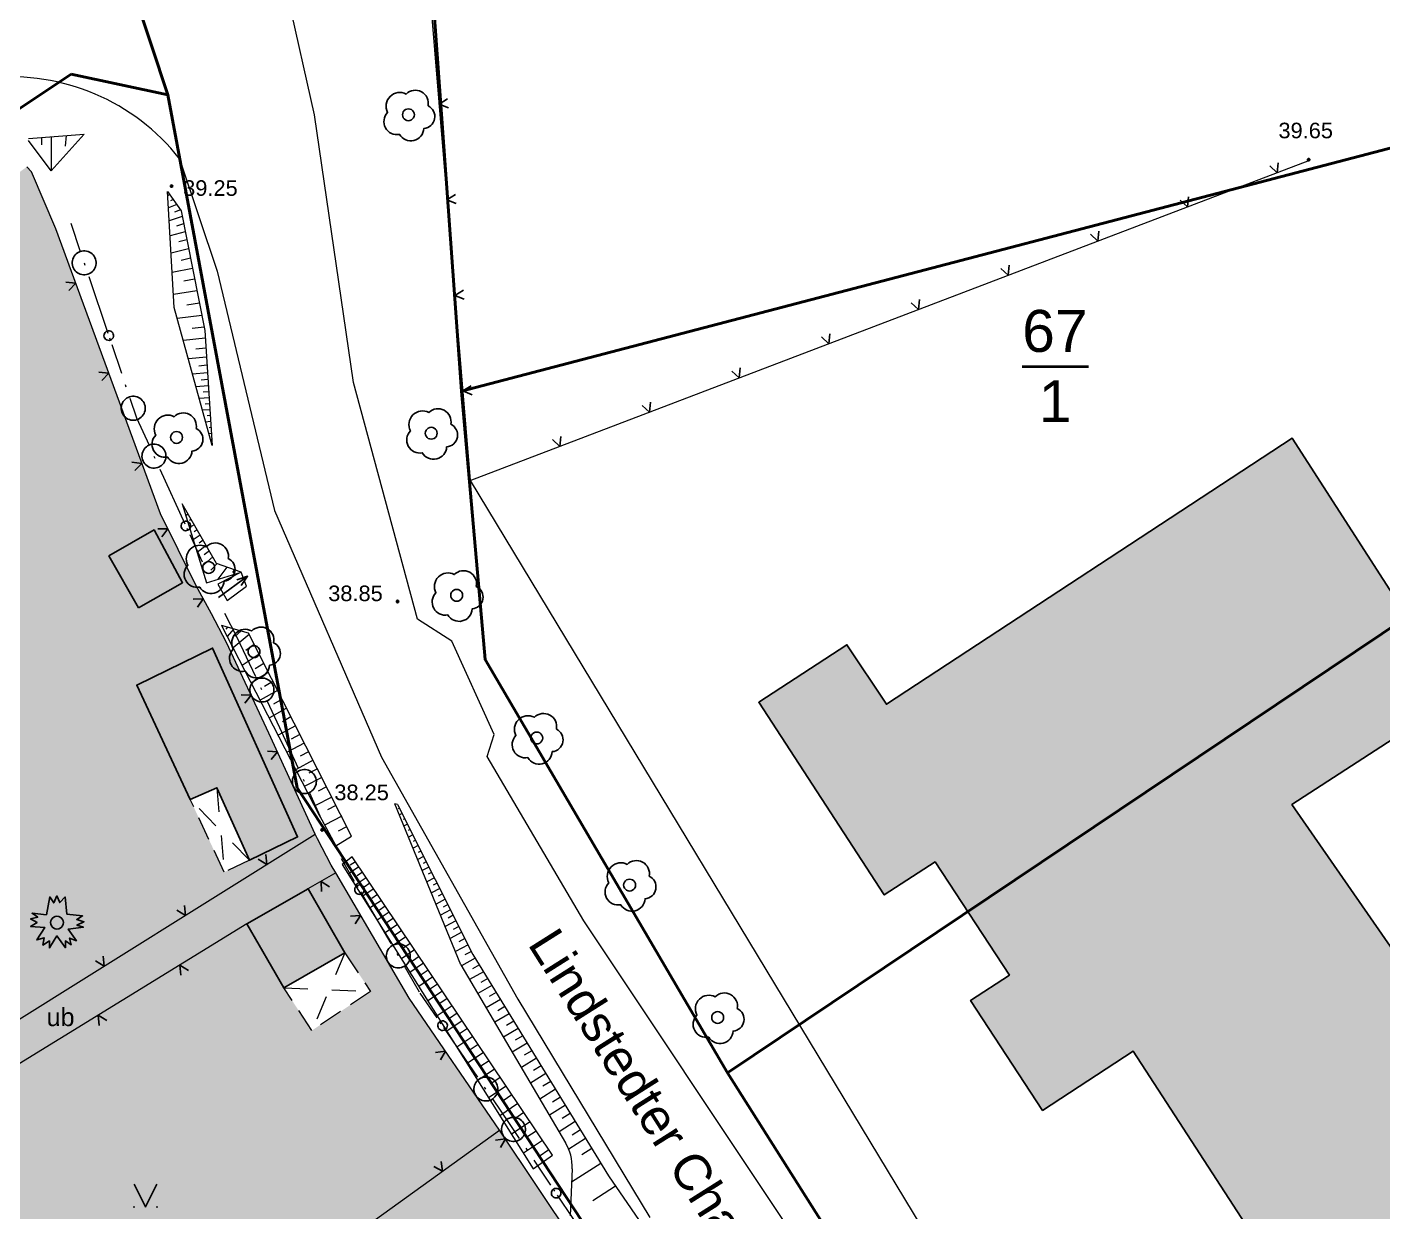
# Model space of a CAD drawing. Header units: metres. Extents: x 363857 to 365179, y 5807840 to 5809004.
# Drawn here: x 364638.6 to 364695.1, y 5808616.9 to 5808666.3 of the extents above; entities that cross this region are included whole.
import ezdxf

# ---------------------------------------------------------------- set-up
doc = ezdxf.new("R2010")
doc.units = ezdxf.units.M
doc.header["$LTSCALE"] = 0.5
for name, pattern in [('LF11.100', [12.8, 2.5, -1, 0, -1, 5, -0.4, 0, -0.4, 2.5]), ('LF11.2', [4, 2, -2]), ('LF11.26', [0]), ('LF11.3', [3, 2, -1])]:
    doc.linetypes.add(name, pattern=pattern)
doc.layers.get('0').update_dxf_attribs({"color": 1, "linetype": 'CONTINUOUS'})
for name, color, linetype in [('Flurstücksgrenze', 5, 'CONTINUOUS'), ('Stk.Bauliche Anlagen', 1, 'CONTINUOUS'), ('Stk.Befestigungsarten', 1, 'CONTINUOUS'), ('Stk.Bäume', 1, 'CONTINUOUS'), ('Stk.Böschungen', 1, 'CONTINUOUS'), ('Stk.Einfriedungen', 1, 'CONTINUOUS'), ('Stk.Gebäude', 202, 'CONTINUOUS'), ('Stk.Geländehöhen', 1, 'CONTINUOUS'), ('Stk.Grünflächen', 1, 'CONTINUOUS'), ('Stk.Straßennamen', 1, 'CONTINUOUS'), ('Stk.Topografie allgemein', 1, 'CONTINUOUS')]:
    doc.layers.add(name, color=color, linetype=linetype)
doc.styles.add('TA  11.0401.0000', font='Arial.ttf')

# ---------------------------------------------------------------- blocks, each defined once
blk = doc.blocks.new('S11..378')
at = {"color": 0, "lineweight": -2}
blk.add_lwpolyline([(-0.025, 0.05), (0, 0), (0.025, 0.05)], dxfattribs=at)
blk = doc.blocks.new('S11..101')
at = {"color": 0, "lineweight": -2}
blk.add_lwpolyline([(0.433, -0.25, -0.57735), (-0.433, -0.25, -0.57735), (0, 0.5, -0.57735)], format="xyb", close=True, dxfattribs=at)
blk = doc.blocks.new('Treppenpfeil')
at = {"color": 0, "lineweight": -2}
for points in [[(-0.1, 0.05), (-0.25, 0), (-0.1, -0.05)], [(-0.25, 0), (0.25, 0)]]:
    blk.add_lwpolyline(points, dxfattribs=at)
blk = doc.blocks.new('S11..60')
at = {"color": 0, "lineweight": -2}
for points in [[(0.165, 0.075, -0.7675055), (0.13, -0.115, -0.7475991), (-0.075, -0.165, -0.7388858), (-0.175, 0.02, -0.7315501), (-0.02, 0.175, -0.7388858)], [(0.0433, -0.025, -0.5773503), (-0.0433, -0.025, -0.5773503), (0, 0.05, -0.5773503)]]:
    blk.add_lwpolyline(points, format="xyb", close=True, dxfattribs=at)
blk = doc.blocks.new('Nadelbaum')
at = {"color": 0, "lineweight": -2}
blk.add_lwpolyline([(0.185, 0.155), (0.475, 0.125), (0.365, 0.06), (0.5, 0.015), (0.37, -0.045), (0.49, -0.085), (0.21, -0.12), (0.36, -0.335), (0.235, -0.285), (0.265, -0.41), (0.155, -0.34), (0.16, -0.465), (0, -0.245), (-0.14, -0.47), (-0.14, -0.34), (-0.26, -0.415), (-0.24, -0.28), (-0.375, -0.32), (-0.225, -0.09), (-0.49, -0.07), (-0.37, 0), (-0.49, 0.07), (-0.355, 0.1), (-0.46, 0.175), (-0.195, 0.145), (-0.135, 0.475), (-0.06, 0.365), (0, 0.495), (0.05, 0.37), (0.15, 0.475)], close=True, dxfattribs=at)
blk.add_lwpolyline([(0.1039, -0.06, -0.5773503), (-0.1039, -0.06, -0.5773503), (0, 0.12, -0.5773503)], format="xyb", close=True, dxfattribs=at)
blk = doc.blocks.new('Geländehöhe')
at = {"color": 0, "lineweight": -2}
for points in [[(0.0087, -0.005, -0.5773503), (-0.0087, -0.005, -0.5773503), (0, 0.01, -0.5773503)], [(0.0043, -0.0025, -0.5773503), (-0.0043, -0.0025, -0.5773503), (0, 0.005, -0.5773503)]]:
    blk.add_lwpolyline(points, format="xyb", close=True, dxfattribs=at)
blk = doc.blocks.new('S11..146', base_point=(0, 0.25))
at = {"color": 0, "lineweight": -2}
blk.add_lwpolyline([(0.05, 0.35), (0, 0.25), (-0.05, 0.35)], dxfattribs=at)
for p in [(-0.05, 0.25), (0.05, 0.25)]:
    blk.add_point(p, dxfattribs=at)

msp = doc.modelspace()

# ---------------------------------------------------------------- hatches: boundary and pattern name
at = {"layer": 'Stk.Befestigungsarten', "lineweight": 18, "true_color": 0xdcbe9c}
msp.add_hatch(color=31, dxfattribs=at).paths.add_polyline_path([(364651.5085, 5808631.0771), (364650.3515, 5808630.4125), (364647.8071, 5808628.9509), (364628.3086, 5808616.9641), (364627.4017, 5808618.2758), (364630.1994, 5808619.9006), (364650.6567, 5808632.6871), (364650.7441, 5808632.4958), (364651.3154, 5808631.4067)], flags=0)
at = {"layer": 'Stk.Gebäude', "lineweight": 18, "true_color": 0xffffff}
for points in [[(364710.363, 5808596.112), (364707.085, 5808601.115), (364695.707, 5808593.66), (364688.634, 5808604.445), (364694.648, 5808608.389), (364684.746, 5808623.643), (364680.964, 5808621.174), (364677.968, 5808625.763), (364679.582, 5808626.817), (364676.488, 5808631.538), (364674.364, 5808630.157), (364669.139, 5808638.191), (364672.809, 5808640.588), (364674.459, 5808638.108), (364691.361, 5808649.212), (364698.294, 5808638.431), (364691.353, 5808633.927), (364704.596, 5808614.853), (364710.286, 5808618.551), (364717.343, 5808607.693), (364712.038, 5808604.292), (364715.278, 5808599.24), (364715.738, 5808599.548), (364718.764, 5808594.98), (364712.356, 5808590.814), (364709.359, 5808595.406)], [(364643.294, 5808642.128), (364642.052, 5808644.297), (364643.94, 5808645.377), (364645.123, 5808643.174)], [(364645.44, 5808634.144), (364643.215, 5808638.903), (364646.377, 5808640.45), (364649.92, 5808632.581), (364647.908, 5808631.614), (364646.556, 5808634.626)], [(364649.341, 5808626.28), (364647.807, 5808628.951), (364650.352, 5808630.412), (364651.891, 5808627.745)]]:
    msp.add_hatch(color=7, dxfattribs=at).paths.add_polyline_path(points, flags=0)
at = {"layer": 'Stk.Gebäude', "lineweight": 18}
msp.add_hatch(color=11, dxfattribs=at).paths.add_polyline_path([(364710.363, 5808596.112), (364707.085, 5808601.115), (364695.707, 5808593.66), (364688.634, 5808604.445), (364694.648, 5808608.389), (364684.746, 5808623.643), (364680.964, 5808621.174), (364677.968, 5808625.763), (364679.582, 5808626.817), (364676.488, 5808631.538), (364674.364, 5808630.157), (364669.139, 5808638.191), (364672.809, 5808640.588), (364674.459, 5808638.108), (364691.361, 5808649.212), (364698.294, 5808638.431), (364691.353, 5808633.927), (364704.596, 5808614.853), (364710.286, 5808618.551), (364717.343, 5808607.693), (364712.038, 5808604.292), (364715.278, 5808599.24), (364715.738, 5808599.548), (364718.764, 5808594.98), (364712.356, 5808590.814), (364709.359, 5808595.406)], flags=0)
at = {"layer": 'Stk.Gebäude', "lineweight": 18, "true_color": 0xb3b3b3}
for points in [[(364643.294, 5808642.128), (364642.052, 5808644.297), (364643.94, 5808645.377), (364645.123, 5808643.174)], [(364645.44, 5808634.144), (364643.215, 5808638.903), (364646.377, 5808640.45), (364649.92, 5808632.581), (364647.908, 5808631.614), (364646.556, 5808634.626)], [(364649.341, 5808626.28), (364647.807, 5808628.951), (364650.352, 5808630.412), (364651.891, 5808627.745)]]:
    msp.add_hatch(color=253, dxfattribs=at).paths.add_polyline_path(points, flags=0)
at = {"layer": 'Stk.Grünflächen', "lineweight": 18, "true_color": 0xe0ffd9}
h = msp.add_hatch(color=254, dxfattribs=at)
h.paths.add_polyline_path([(364611.588, 5808643.2144), (364636.6771, 5808659.0921), (364638.6283, 5808660.5154), (364638.8288, 5808660.3113), (364639.8382, 5808657.9297), (364644.203, 5808646.0465), (364645.6811, 5808643.076), (364646.3235, 5808641.8868), (364646.9499, 5808640.684), (364648.7248, 5808636.9081), (364650.6567, 5808632.6871), (364630.1994, 5808619.9006), (364627.4017, 5808618.2758)], flags=0)
h.paths.add_polyline_path([(364649.9204, 5808632.5812), (364646.3769, 5808640.4503), (364643.2151, 5808638.9026), (364645.4396, 5808634.1442), (364646.8582, 5808631.1096), (364647.9076, 5808631.6139)], flags=0)
msp.add_hatch(color=254, dxfattribs=at).paths.add_polyline_path([(364651.8914, 5808627.7452), (364650.3515, 5808630.4125), (364651.5085, 5808631.0771), (364654.5692, 5808625.8546), (364658.3388, 5808620.344), (364637.1813, 5808605.1437), (364628.3086, 5808616.9641), (364647.8071, 5808628.9509), (364649.3412, 5808626.2803), (364650.5164, 5808624.5072), (364652.9628, 5808626.1286)], flags=0)
h = msp.add_hatch(color=254, dxfattribs=at)
h.paths.add_polyline_path([(364665.9283, 5808608.8313), (364654.4659, 5808600.1273), (364646.0584, 5808593.4189), (364637.1813, 5808605.1437), (364658.3388, 5808620.344), (364663.0296, 5808613.3399)], flags=0)
h.paths.add_polyline_path([(364658.9013, 5808608.9471), (364655.5472, 5808614.0451), (364651.4958, 5808611.2229), (364650.1176, 5808610.2629), (364653.4935, 5808605.1802), (364654.893, 5808606.155)], flags=0)

# ---------------------------------------------------------------- linework, layer by layer
at = {"layer": 'Flurstücksgrenze', "color": 7, "linetype": 'Continuous', "lineweight": 40}
for p, q in [((364656.744, 5808651.166), (364644.791, 5808818.112)), ((364642.014, 5808671.09), (364644.508, 5808663.519)), ((364591.618, 5808631.775), (364640.481, 5808664.384)), ((364640.481, 5808664.384), (364644.508, 5808663.519)), ((364644.508, 5808663.519), (364649.896, 5808634.63)), ((364649.896, 5808634.63), (364692.76, 5808569.416)), ((364667.835, 5808622.738), (364698.368, 5808574.568))]:
    msp.add_line(p, q, dxfattribs=at)
at = {"layer": 'Flurstücksgrenze', "color": 7, "linetype": 'Continuous', "lineweight": 35}
msp.add_line((364680.1175, 5808652.2), (364682.8825, 5808652.2), dxfattribs=at)
at = {"layer": 'Flurstücksgrenze', "color": 7, "linetype": 'Continuous', "lineweight": 40}
msp.add_lwpolyline([(364656.744, 5808651.166), (364703.994, 5808663.529), (364711.445, 5808652.017), (364667.835, 5808622.738), (364657.731, 5808639.981), (364656.744, 5808651.166)], close=True, dxfattribs=at)
at = {"layer": 'Stk.Bauliche Anlagen', "color": 7, "linetype": 'LF11.2', "lineweight": 18}
for p, q in [((364646.5565, 5808634.6259), (364646.8582, 5808631.1096)), ((364647.9076, 5808631.6139), (364645.4396, 5808634.1442)), ((364651.8914, 5808627.7452), (364650.5164, 5808624.5072)), ((364649.3412, 5808626.2803), (364652.9628, 5808626.1286))]:
    msp.add_line(p, q, dxfattribs=at)
at = {"layer": 'Stk.Bauliche Anlagen', "color": 7, "linetype": 'LF11.3', "lineweight": 18}
for p, q in [((364646.8582, 5808631.1096), (364645.4396, 5808634.1442)), ((364647.9076, 5808631.6139), (364646.8582, 5808631.1096)), ((364651.8914, 5808627.7452), (364652.9628, 5808626.1286)), ((364650.5164, 5808624.5072), (364649.3412, 5808626.2803)), ((364652.9628, 5808626.1286), (364650.5164, 5808624.5072))]:
    msp.add_line(p, q, dxfattribs=at)
at = {"layer": 'Stk.Böschungen', "color": 7, "linetype": 'Continuous', "lineweight": 18}
for p, q in [((364638.6975, 5808661.7022), (364641.0252, 5808661.8787)), ((364639.6491, 5808660.3472), (364638.6987, 5808661.6166)), ((364641.0252, 5808661.8787), (364639.6491, 5808660.3472)), ((364644.4925, 5808659.4962), (364645.0605, 5808658.6824)), ((364644.7784, 5808654.6542), (364644.4925, 5808659.4962)), ((364645.0605, 5808658.6824), (364646.0484, 5808653.6917)), ((364646.3517, 5808648.8967), (364644.7784, 5808654.6542)), ((364646.0484, 5808653.6917), (364646.3517, 5808648.8967)), ((364645.1076, 5808646.464), (364646.1189, 5808643.1764)), ((364646.5394, 5808643.9851), (364645.1076, 5808646.464)), ((364647.5629, 5808643.6127), (364646.5394, 5808643.9851)), ((364646.1189, 5808643.1764), (364647.5629, 5808643.6127)), ((364647.8692, 5808641.0702), (364646.7421, 5808641.4005)), ((364646.7421, 5808641.4005), (364650.8147, 5808633.4856)), ((364652.1698, 5808632.6054), (364647.8692, 5808641.0702)), ((364656.7245, 5808627.2481), (364653.9736, 5808633.9614)), ((364654.0787, 5808633.9356), (364657.2231, 5808627.6776)), ((364650.8147, 5808633.4856), (364650.9279, 5808633.2955)), ((364650.9279, 5808633.2955), (364651.5076, 5808632.2037)), ((364651.5076, 5808632.2037), (364652.1698, 5808632.6054)), ((364652.1884, 5808631.7526), (364651.7765, 5808631.4273)), ((364660.5373, 5808619.3106), (364652.1884, 5808631.7526)), ((364651.7765, 5808631.4273), (364659.7399, 5808618.7355)), ((364657.2231, 5808627.6776), (364662.8735, 5808618.4514)), ((364656.7245, 5808627.2481), (364661.0834, 5808619.8283)), ((364659.7399, 5808618.7355), (364660.5373, 5808619.3106)), ((364661.3574, 5808618.7387), (364661.2821, 5808616.7806)), ((364662.8735, 5808618.4514), (364668.5924, 5808610.1601))]:
    msp.add_line(p, q, dxfattribs=at)
at = {"layer": 'Stk.Böschungen', "color": 7, "linetype": 'Continuous', "lineweight": 9}
for p, q in [((364639.2423, 5808661.7209), (364639.2444, 5808661.4298)), ((364639.6512, 5808661.7626), (364639.6509, 5808660.3663)), ((364640.2791, 5808661.8233), (364640.2312, 5808661.3748)), ((364644.586, 5808659.364), (364644.5043, 5808659.3155)), ((364644.7314, 5808659.1559), (364644.6255, 5808659.1062)), ((364644.8791, 5808658.9445), (364644.5345, 5808658.8032)), ((364645.0337, 5808658.7232), (364644.7917, 5808658.635)), ((364645.1095, 5808658.4423), (364644.5664, 5808658.2636)), ((364645.1697, 5808658.1379), (364644.8769, 5808658.0506)), ((364645.2336, 5808657.8144), (364644.603, 5808657.6429)), ((364645.3018, 5808657.4699), (364644.9625, 5808657.386)), ((364645.3747, 5808657.1011), (364644.6457, 5808656.9208)), ((364645.4527, 5808656.7065), (364645.0607, 5808656.6183)), ((364645.5362, 5808656.2847), (364644.6932, 5808656.1157)), ((364645.6253, 5808655.8335), (364645.1723, 5808655.755)), ((364645.7209, 5808655.35), (364644.7472, 5808655.202)), ((364645.8235, 5808654.831), (364645.3008, 5808654.7559)), ((364645.9234, 5808654.3263), (364644.9064, 5808654.1901)), ((364646.02, 5808653.8373), (364645.5275, 5808653.7784)), ((364646.0686, 5808653.3809), (364645.1572, 5808653.272)), ((364646.0951, 5808652.9629), (364645.6803, 5808652.9195)), ((364646.1191, 5808652.5849), (364645.3665, 5808652.5063)), ((364646.1607, 5808651.93), (364645.5393, 5808651.8744)), ((364646.1408, 5808652.2422), (364645.7995, 5808652.2066)), ((364646.1949, 5808651.3915), (364645.6837, 5808651.3456)), ((364646.1786, 5808651.6476), (364645.8968, 5808651.6224)), ((364646.2265, 5808650.8921), (364645.8163, 5808650.8607)), ((364646.2106, 5808651.1419), (364645.9806, 5808651.1213)), ((364646.2581, 5808650.3932), (364645.9505, 5808650.3697)), ((364646.2423, 5808650.6427), (364646.0628, 5808650.629)), ((364646.2739, 5808650.1438), (364646.1458, 5808650.134)), ((364646.2898, 5808649.8943), (364646.0847, 5808649.8786)), ((364646.3056, 5808649.6449), (364646.2285, 5808649.6397)), ((364646.3214, 5808649.3955), (364646.2186, 5808649.3885)), ((364646.3372, 5808649.146), (364646.3115, 5808649.1442)), ((364645.2336, 5808646.2471), (364645.2088, 5808646.2325)), ((364645.3586, 5808646.0305), (364645.2595, 5808645.9724)), ((364645.4837, 5808645.814), (364645.4099, 5808645.7688)), ((364645.6089, 5808645.5973), (364645.413, 5808645.4738)), ((364645.8599, 5808645.1625), (364645.5703, 5808644.9622)), ((364645.7341, 5808645.3804), (364645.6122, 5808645.3015)), ((364646.1121, 5808644.726), (364645.7296, 5808644.4444)), ((364645.9854, 5808644.9454), (364645.8164, 5808644.8285)), ((364646.2402, 5808644.504), (364646.0279, 5808644.3345)), ((364646.3818, 5808644.2588), (364645.9136, 5808643.8465)), ((364646.5637, 5808643.9762), (364646.3027, 5808643.7029)), ((364646.9642, 5808643.8308), (364646.6006, 5808643.3219)), ((364647.2715, 5808643.7191), (364647.2087, 5808643.6029)), ((364646.9916, 5808641.3273), (364646.9317, 5808641.2394)), ((364647.2603, 5808641.2487), (364646.9844, 5808640.9342)), ((364647.5481, 5808641.1645), (364647.3208, 5808640.9441)), ((364647.896, 5808641.0191), (364647.231, 5808640.4582)), ((364648.1058, 5808640.6061), (364647.7653, 5808640.3452)), ((364648.3119, 5808640.2006), (364647.6077, 5808639.7312)), ((364648.6988, 5808639.439), (364647.9902, 5808638.9933)), ((364648.5076, 5808639.8153), (364648.1519, 5808639.5915)), ((364648.8907, 5808639.0613), (364648.5337, 5808638.8472)), ((364649.0808, 5808638.6871), (364648.3628, 5808638.2742)), ((364649.2687, 5808638.3173), (364648.9111, 5808638.1118)), ((364649.4561, 5808637.9484), (364648.7406, 5808637.5453)), ((364649.8282, 5808637.2162), (364649.1124, 5808636.8276)), ((364649.6426, 5808637.5815), (364649.285, 5808637.3832)), ((364650.0128, 5808636.8528), (364649.6555, 5808636.661)), ((364650.1966, 5808636.4911), (364649.4847, 5808636.1091)), ((364650.3797, 5808636.1309), (364650.0252, 5808635.9406)), ((364650.5619, 5808635.7721), (364649.8558, 5808635.3932)), ((364650.7436, 5808635.4145), (364650.389, 5808635.2315)), ((364650.9244, 5808635.0587), (364650.2181, 5808634.694)), ((364651.122, 5808634.6652), (364650.77, 5808634.4838)), ((364651.3398, 5808634.2419), (364650.6388, 5808633.8801)), ((364651.516, 5808633.8851), (364651.167, 5808633.7055)), ((364654.0793, 5808633.9352), (364653.9743, 5808633.9618)), ((364654.1587, 5808633.7773), (364654.1137, 5808633.7544)), ((364651.7603, 5808633.4425), (364651.0645, 5808633.0834)), ((364654.2709, 5808633.5539), (364654.1637, 5808633.4995)), ((364654.3832, 5808633.3306), (364654.321, 5808633.299)), ((364651.9521, 5808633.0011), (364651.6063, 5808632.8225)), ((364654.4954, 5808633.1073), (364654.3539, 5808633.0354)), ((364654.6077, 5808632.884), (364654.5284, 5808632.8436)), ((364654.7199, 5808632.6606), (364654.5441, 5808632.5713)), ((364654.9445, 5808632.2139), (364654.7351, 5808632.105)), ((364654.8322, 5808632.4372), (364654.7361, 5808632.3872)), ((364652.3285, 5808631.545), (364652.1087, 5808631.3975)), ((364655.169, 5808631.7672), (364654.9255, 5808631.6405)), ((364655.0567, 5808631.9905), (364654.9435, 5808631.9317)), ((364655.2812, 5808631.5439), (364655.1509, 5808631.4761)), ((364652.476, 5808631.3252), (364652.0296, 5808631.0256)), ((364652.7779, 5808630.8754), (364652.3176, 5808630.5665)), ((364652.6258, 5808631.102), (364652.3992, 5808630.9499)), ((364655.3935, 5808631.3205), (364655.1158, 5808631.1761)), ((364655.618, 5808630.8738), (364655.3062, 5808630.7117)), ((364655.5057, 5808631.0972), (364655.3583, 5808631.0206)), ((364653.0891, 5808630.4116), (364652.6147, 5808630.0931)), ((364652.9324, 5808630.6452), (364652.6986, 5808630.4884)), ((364655.8427, 5808630.4268), (364655.4982, 5808630.2432)), ((364655.7304, 5808630.6502), (364655.5667, 5808630.563)), ((364653.4099, 5808629.9334), (364652.9208, 5808629.6051)), ((364653.2483, 5808630.1743), (364653.0075, 5808630.0127)), ((364656.0672, 5808629.98), (364655.6886, 5808629.7783)), ((364655.955, 5808630.2034), (364655.7742, 5808630.1071)), ((364656.1795, 5808629.7566), (364655.9817, 5808629.6513)), ((364653.7407, 5808629.4405), (364653.2364, 5808629.102)), ((364653.5741, 5808629.6888), (364653.3257, 5808629.5222)), ((364653.9099, 5808629.1883), (364653.6539, 5808629.0166)), ((364656.2918, 5808629.5332), (364655.8791, 5808629.3134)), ((364656.4045, 5808629.3091), (364656.1907, 5808629.1921)), ((364654.0817, 5808628.9323), (364653.5618, 5808628.5834)), ((364654.2561, 5808628.6724), (364653.9922, 5808628.4952)), ((364656.5183, 5808629.0825), (364656.0737, 5808628.839)), ((364656.6369, 5808628.8467), (364656.4055, 5808628.72)), ((364654.4333, 5808628.4084), (364653.8972, 5808628.0488)), ((364654.6131, 5808628.1404), (364654.341, 5808627.9578)), ((364656.7601, 5808628.6014), (364656.2789, 5808628.3379)), ((364657.0218, 5808628.0809), (364656.501, 5808627.7958)), ((364656.8884, 5808628.3463), (364656.6381, 5808628.2092)), ((364654.7957, 5808627.8683), (364654.2431, 5808627.4975)), ((364654.9811, 5808627.592), (364654.7006, 5808627.4037)), ((364657.3205, 5808627.5211), (364656.749, 5808627.2081)), ((364657.1605, 5808627.8049), (364656.8897, 5808627.6566)), ((364655.1693, 5808627.3114), (364654.5996, 5808626.9292)), ((364655.3604, 5808627.0266), (364655.0713, 5808626.8326)), ((364657.6665, 5808626.9559), (364657.0892, 5808626.6291)), ((364657.4923, 5808627.2404), (364657.204, 5808627.0825)), ((364655.5545, 5808626.7374), (364654.9672, 5808626.3433)), ((364655.7516, 5808626.4437), (364655.4534, 5808626.2437)), ((364658.0181, 5808626.3819), (364657.4299, 5808626.049)), ((364657.8415, 5808626.6703), (364657.5502, 5808626.5053)), ((364655.9516, 5808626.1457), (364655.3462, 5808625.7393)), ((364656.1548, 5808625.8428), (364655.8475, 5808625.6367)), ((364658.3762, 5808625.7971), (364657.7771, 5808625.458)), ((364658.1963, 5808626.0909), (364657.8995, 5808625.9229)), ((364656.3611, 5808625.5355), (364655.7368, 5808625.1166)), ((364656.5705, 5808625.2234), (364656.2536, 5808625.0107)), ((364658.5579, 5808625.5005), (364658.2565, 5808625.3277)), ((364656.7831, 5808624.9065), (364656.1396, 5808624.4747)), ((364658.7412, 5808625.2012), (364658.1348, 5808624.8491)), ((364658.926, 5808624.8994), (364658.62, 5808624.7217)), ((364657.2183, 5808624.258), (364656.5548, 5808623.8129)), ((364656.999, 5808624.5847), (364656.6723, 5808624.3656)), ((364659.1127, 5808624.5945), (364658.499, 5808624.229)), ((364659.301, 5808624.2871), (364658.9913, 5808624.1027)), ((364657.6668, 5808623.5895), (364656.9829, 5808623.1306)), ((364657.4409, 5808623.9263), (364657.1041, 5808623.7003)), ((364659.491, 5808623.9769), (364658.8659, 5808623.6045)), ((364659.6828, 5808623.6637), (364659.3674, 5808623.4758)), ((364657.8963, 5808623.2476), (364657.5491, 5808623.0145)), ((364659.8764, 5808623.3476), (364659.2447, 5808622.9596)), ((364660.0718, 5808623.0286), (364659.753, 5808622.8328)), ((364658.1293, 5808622.9003), (364657.4242, 5808622.4272)), ((364658.366, 5808622.5478), (364658.008, 5808622.3076)), ((364660.269, 5808622.7066), (364659.6255, 5808622.3114)), ((364658.6062, 5808622.1898), (364657.8792, 5808621.702)), ((364660.6691, 5808622.0534), (364660.0174, 5808621.6442)), ((364660.4681, 5808622.3814), (364660.1452, 5808622.1787)), ((364659.0977, 5808621.4572), (364658.3482, 5808620.9544)), ((364658.85, 5808621.8263), (364658.4809, 5808621.5787)), ((364661.0765, 5808621.388), (364660.4127, 5808620.9712)), ((364660.8719, 5808621.7222), (364660.543, 5808621.5157)), ((364659.3491, 5808621.0826), (364658.9687, 5808620.8273)), ((364661.4919, 5808620.7097), (364660.8195, 5808620.2787)), ((364661.2832, 5808621.0504), (364660.9502, 5808620.8369)), ((364659.6044, 5808620.7021), (364658.8318, 5808620.1837)), ((364659.8636, 5808620.3158), (364659.4714, 5808620.0526)), ((364661.7024, 5808620.366), (364661.3632, 5808620.1484)), ((364660.1268, 5808619.9236), (364659.3303, 5808619.3891)), ((364661.9212, 5808620.0088), (364661.2161, 5808619.5568)), ((364662.1803, 5808619.5857), (364661.7628, 5808619.3179)), ((364660.394, 5808619.5253), (364659.9897, 5808619.254)), ((364662.5598, 5808618.9661), (364661.3369, 5808618.1821)), ((364663.173, 5808618.0192), (364662.2282, 5808617.4037))]:
    msp.add_line(p, q, dxfattribs=at)
at = {"layer": 'Stk.Böschungen', "color": 7, "linetype": 'Continuous', "lineweight": 18}
msp.add_arc((364659.3589, 5808618.8154), 2, 357.80259, 30.42815, dxfattribs=at)
at = {"layer": 'Stk.Einfriedungen', "color": 7, "linetype": 'LF11.26', "lineweight": 18}
for p, q in [((364655.244, 5808670.0342), (364657.1068, 5808647.4359)), ((364638.8288, 5808660.3113), (364638.6283, 5808660.5154)), ((364639.8382, 5808657.9297), (364638.8288, 5808660.3113)), ((364657.1068, 5808647.4359), (364692.1034, 5808660.7958)), ((364644.203, 5808646.0465), (364639.8382, 5808657.9297)), ((364645.6811, 5808643.076), (364644.203, 5808646.0465)), ((364646.3235, 5808641.8868), (364645.6811, 5808643.076)), ((364646.9499, 5808640.684), (364646.3235, 5808641.8868)), ((364648.7248, 5808636.9081), (364646.9499, 5808640.684)), ((364650.6567, 5808632.6871), (364648.7248, 5808636.9081)), ((364630.1994, 5808619.9006), (364650.6567, 5808632.6871)), ((364650.7441, 5808632.4958), (364650.6567, 5808632.6871)), ((364651.3154, 5808631.4067), (364650.7441, 5808632.4958)), ((364651.5085, 5808631.0771), (364650.3515, 5808630.4125)), ((364651.5085, 5808631.0771), (364651.3154, 5808631.4067)), ((364654.5692, 5808625.8546), (364651.5085, 5808631.0771)), ((364647.8071, 5808628.9509), (364628.3086, 5808616.9641)), ((364658.3388, 5808620.344), (364654.5692, 5808625.8546)), ((364637.1813, 5808605.1437), (364658.3388, 5808620.344)), ((364663.0296, 5808613.3399), (364658.3388, 5808620.344))]:
    msp.add_line(p, q, dxfattribs=at)
at = {"layer": 'Stk.Einfriedungen', "color": 7, "linetype": 'LF11.100', "lineweight": 18}
for p, q in [((364640.4625, 5808658.173), (364643.2068, 5808650.049)), ((364643.2068, 5808650.049), (364645.9605, 5808644.0137)), ((364647.4023, 5808640.8967), (364646.8855, 5808641.89)), ((364649.1772, 5808637.1208), (364647.4023, 5808640.8967)), ((364650.9279, 5808633.2955), (364649.1772, 5808637.1208)), ((364655.0006, 5808626.1074), (364651.7466, 5808631.6594)), ((364658.7541, 5808620.6222), (364654.9819, 5808626.1368)), ((364663.4496, 5808613.611), (364658.7541, 5808620.6222))]:
    msp.add_line(p, q, dxfattribs=at)
at = {"layer": 'Stk.Gebäude', "color": 7, "linetype": 'Continuous', "lineweight": 25}
msp.add_lwpolyline([(364695.707, 5808593.66), (364688.634, 5808604.445), (364694.648, 5808608.389), (364684.746, 5808623.643), (364680.964, 5808621.174), (364677.968, 5808625.763), (364679.582, 5808626.817), (364676.488, 5808631.538), (364674.364, 5808630.157), (364669.139, 5808638.191), (364672.809, 5808640.588), (364674.459, 5808638.108), (364691.361, 5808649.212), (364698.294, 5808638.431), (364691.353, 5808633.927), (364704.596, 5808614.853)], dxfattribs=at)
for points in [[(364643.294, 5808642.128), (364642.052, 5808644.297), (364643.94, 5808645.377), (364645.123, 5808643.174), (364643.294, 5808642.128)], [(364645.44, 5808634.144), (364643.215, 5808638.903), (364646.377, 5808640.45), (364649.92, 5808632.581), (364647.908, 5808631.614), (364646.556, 5808634.626), (364645.44, 5808634.144)], [(364649.341, 5808626.28), (364647.807, 5808628.951), (364650.352, 5808630.412), (364651.891, 5808627.745), (364649.341, 5808626.28)]]:
    msp.add_lwpolyline(points, close=True, dxfattribs=at)
at = {"layer": 'Stk.Gebäude', "color": 7, "lineweight": 18}
for p in [(364646.3769, 5808640.4503), (364643.2151, 5808638.9026), (364646.5565, 5808634.6259), (364645.4396, 5808634.1442), (364649.9204, 5808632.5812), (364647.9076, 5808631.6139), (364650.3515, 5808630.4125), (364647.8071, 5808628.9509), (364651.8914, 5808627.7452), (364649.3412, 5808626.2803)]:
    msp.add_point(p, dxfattribs=at)
at = {"layer": 'Stk.Topografie allgemein', "color": 7, "linetype": 'Continuous', "lineweight": 9}
for p, q in [((364650.6232, 5808662.6832), (364648.7339, 5808671.174)), ((364652.2449, 5808651.5318), (364650.6232, 5808662.6832)), ((364645.0012, 5808660.8541), (364646.5633, 5808656.1739)), ((364646.5633, 5808656.1739), (364648.9493, 5808646.1869)), ((364654.9097, 5808641.6597), (364652.2449, 5808651.5318)), ((364657.1068, 5808647.4359), (364694.0101, 5808586.411)), ((364648.9493, 5808646.1869), (364653.4186, 5808635.9045)), ((364647.5629, 5808643.6127), (364646.595, 5808643.1141)), ((364647.7869, 5808643.0371), (364647.5629, 5808643.6127)), ((364646.595, 5808643.1141), (364646.9865, 5808642.4426)), ((364646.9865, 5808642.4426), (364647.7869, 5808643.0371)), ((364656.3509, 5808640.7458), (364654.9097, 5808641.6597)), ((364658.1107, 5808636.8447), (364656.3509, 5808640.7458)), ((364657.8182, 5808635.9285), (364658.1107, 5808636.8447)), ((364653.4186, 5808635.9045), (364659.0933, 5808625.8083)), ((364661.8439, 5808629.0748), (364657.8182, 5808635.9285)), ((364670.2249, 5808616.5007), (364661.8439, 5808629.0748)), ((364659.0933, 5808625.8083), (364664.5991, 5808616.7091))]:
    msp.add_line(p, q, dxfattribs=at)
msp.add_arc((364637.974, 5808655.3315), 8.9376, 38.1636, 95.67317, dxfattribs=at)

# ---------------------------------------------------------------- block references
at = {"layer": 'Stk.Bäume', "color": 7}
for name, p, xscale, yscale in [('S11..60', (364654.5374, 5808662.6897), 4.95, 4.95), ('S11..60', (364644.8729, 5808649.2353), 4.95, 4.95), ('S11..60', (364655.487, 5808649.4111), 4.95, 4.95), ('S11..60', (364646.211, 5808643.8125), 4.95, 4.95), ('S11..60', (364656.5483, 5808642.6539), 4.95, 4.95), ('S11..60', (364648.104, 5808640.3041), 4.95, 4.95), ('S11..60', (364659.8845, 5808636.7028), 4.95, 4.95), ('S11..60', (364663.7544, 5808630.5685), 4.95, 4.95), ('Nadelbaum', (364639.8907, 5808629.0046), 2.25, 2.25), ('S11..60', (364667.4246, 5808625.0488), 4.95, 4.95)]:
    msp.add_blockref(name, p, dxfattribs=dict(at, xscale=xscale, yscale=yscale))
at = {"layer": 'Stk.Einfriedungen', "color": 7}
for name, p, xscale, yscale, rotation in [('S11..378', (364655.813, 5808663.1319), 7.5, 7.5, 274.712), ('S11..378', (364690.7394, 5808660.2751), 7.5, 7.5, 20.894), ('S11..378', (364656.1416, 5808659.1454), 7.5, 7.5, 274.712), ('S11..378', (364687.0025, 5808658.8485), 7.5, 7.5, 20.894), ('S11..378', (364683.2655, 5808657.422), 7.5, 7.5, 20.894), ('S11..378', (364679.5286, 5808655.9954), 7.5, 7.5, 20.894), ('S11..378', (364640.67, 5808655.6652), 7.5, 7.5, 110.169), ('S11..378', (364656.4702, 5808655.159), 7.5, 7.5, 274.712), ('S11..378', (364675.7916, 5808654.5688), 7.5, 7.5, 20.894), ('S11..101', (364642.0467, 5808653.4833), 0.4, 0.4, 288.6650000000001), ('S11..378', (364672.0546, 5808653.1422), 7.5, 7.5, 20.894), ('S11..378', (364642.0491, 5808651.9104), 7.5, 7.5, 110.169), ('S11..378', (364668.3177, 5808651.7156), 7.5, 7.5, 20.894), ('S11..378', (364656.7988, 5808651.1725), 7.5, 7.5, 274.712), ('S11..378', (364664.5807, 5808650.2891), 7.5, 7.5, 20.894), ('S11..378', (364660.8438, 5808648.8625), 7.5, 7.5, 20.894), ('S11..378', (364643.4283, 5808648.1557), 7.5, 7.5, 110.169), ('S11..378', (364644.5141, 5808645.4212), 7.5, 7.5, 116.455), ('S11..101', (364645.2615, 5808645.5456), 0.4, 0.4, 294.526), ('S11..378', (364645.9879, 5808642.5081), 7.5, 7.5, 118.378), ('S11..378', (364647.983, 5808638.4862), 7.5, 7.5, 115.176), ('S11..378', (364649.0795, 5808636.133), 7.5, 7.5, 114.593), ('S11..378', (364648.6396, 5808631.4264), 7.5, 7.5, 32.00700000000001), ('S11..378', (364650.8959, 5808630.7252), 7.5, 7.5, 209.874), ('S11..101', (364652.4976, 5808630.378), 0.4, 0.4, 120.374), ('S11..378', (364645.2477, 5808629.3063), 7.5, 7.5, 32.00700000000001), ('S11..378', (364652.5467, 5808629.3056), 7.5, 7.5, 120.373), ('S11..378', (364641.8557, 5808627.1862), 7.5, 7.5, 32.00700000000001), ('S11..378', (364645.0146, 5808627.2342), 7.5, 7.5, 211.581), ('S11..378', (364641.607, 5808625.1394), 7.5, 7.5, 211.581), ('S11..101', (364655.9594, 5808624.7078), 0.4, 0.4, 124.374), ('S11..378', (364656.0804, 5808623.6455), 7.5, 7.5, 124.375), ('S11..378', (364658.578, 5808619.9869), 7.5, 7.5, 123.811), ('S11..378', (364655.9619, 5808618.6363), 7.5, 7.5, 35.695), ('S11..101', (364660.6952, 5808617.7239), 0.4, 0.4, 123.811)]:
    msp.add_blockref(name, p, dxfattribs=dict(at, xscale=xscale, yscale=yscale, rotation=rotation))
for p, rotation in [((364641.0226, 5808656.515), 288.6650000000001), ((364643.0708, 5808650.4516), 288.6650000000001), ((364643.9332, 5808648.4569), 294.526), ((364648.4327, 5808638.7046), 115.176), ((364650.1996, 5808634.8868), 114.592), ((364654.1157, 5808627.6172), 120.374), ((364657.7661, 5808622.0666), 124.374), ((364658.9145, 5808620.3827), 123.811)]:
    msp.add_blockref('S11..101', p, dxfattribs=dict(at, rotation=rotation))
at = {"layer": 'Stk.Geländehöhen', "color": 7, "xscale": 5, "yscale": 5}
for p in [(364692.053, 5808660.8192, 39.646), (364644.6679, 5808659.7156, 39.246), (364654.0843, 5808642.3935, 38.846), (364650.9419, 5808632.8713, 38.246)]:
    msp.add_blockref('Geländehöhe', p, dxfattribs=at)
at = {"layer": 'Stk.Grünflächen', "color": 7, "xscale": 9.53, "yscale": 9.53}
msp.add_blockref('S11..146', (364643.5777, 5808617.1473), dxfattribs=at)
at = {"layer": 'Stk.Topografie allgemein', "color": 7, "xscale": 3, "yscale": 3, "rotation": 216.604}
msp.add_blockref('Treppenpfeil', (364647.2308, 5808643.0023), dxfattribs=at)

# ---------------------------------------------------------------- texts
at = {"layer": 'Flurstücksgrenze', "color": 7, "lineweight": 35, "char_height": 1.75, "attachment_point": 7, "line_spacing_factor": 0.84, "style": 'TA  11.0401.0000'}
for s, insert in [('67', (364680.1175, 5808652.7775)), ('1', (364680.8088, 5808649.8725))]:
    msp.add_mtext(s, dxfattribs=dict(at, insert=insert))
at = {"layer": 'Stk.Befestigungsarten', "color": 7, "lineweight": 18, "insert": (364639.4576, 5808624.6789), "char_height": 0.75, "attachment_point": 7, "line_spacing_factor": 0.84, "style": 'TA  11.0401.0000'}
msp.add_mtext('ub', dxfattribs=at)
at = {"layer": 'Stk.Geländehöhen', "color": 7, "lineweight": 18, "char_height": 0.65, "attachment_point": 7, "line_spacing_factor": 0.84, "style": 'TA  11.0401.0000'}
for s, insert in [('39.65', (364690.795, 5808661.7)), ('39.25', (364645.15, 5808659.3)), ('38.85', (364651.195, 5808642.4)), ('38.25', (364651.45, 5808634.1))]:
    msp.add_mtext(s, dxfattribs=dict(at, insert=insert))
at = {"layer": 'Stk.Straßennamen', "color": 7, "lineweight": 25, "insert": (364659.4626, 5808628.1052), "char_height": 1.5, "attachment_point": 7, "rotation": 302.2963, "line_spacing_factor": 0.84, "style": 'TA  11.0401.0000'}
msp.add_mtext('Lindstedter Chaussee', dxfattribs=at)

doc.saveas('drawing.dxf')
